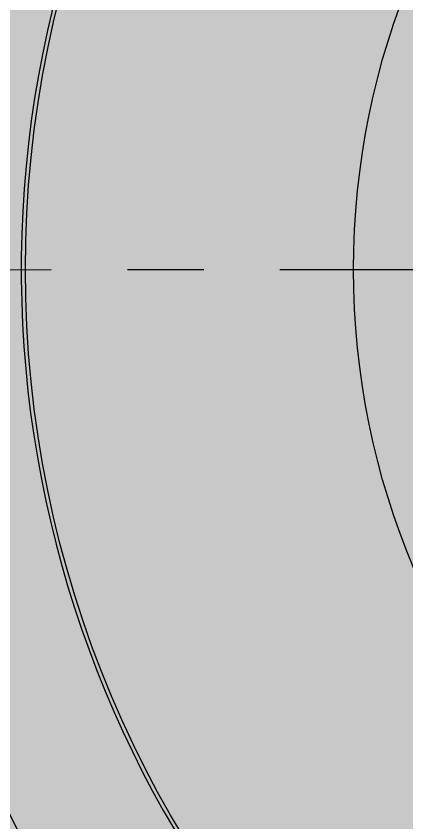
# Model space of a CAD drawing. Header units: millimetres. Extents: x 307301 to 459443, y -2888111 to -2805601.
# Drawn here: x 322175.06 to 322178.27, y -2809987.35 to -2809980.74 of the extents above; entities that cross this region are included whole.
import ezdxf

# ---------------------------------------------------------------- set-up
doc = ezdxf.new("R2010")
doc.units = ezdxf.units.MM
doc.header["$LTSCALE"] = 10
doc.header["$MEASUREMENT"] = 0
doc.linetypes.add('CENTER2', pattern=[1.125, 0.75, -0.125, 0.125, -0.125])
for name, color, linetype in [('$DDT_AUDIT_GENERATED_(15E)', 7, 'Continuous'), ('$DDT_AUDIT_GENERATED_(224)', 7, 'Continuous'), ('$DDT_AUDIT_GENERATED_(77)', 7, 'Continuous'), ('$DDT_AUDIT_GENERATED_(7E)', 7, 'Continuous'), ('BMA  furniture', 6, 'Continuous'), ('Default', 7, 'Continuous'), ('Furniture - Plan', 3, 'Continuous')]:
    doc.layers.add(name, color=color, linetype=linetype)

# ---------------------------------------------------------------- blocks, each defined once
blk = doc.blocks.new('TUFTUFTU')
at = {"layer": 'Furniture - Plan', "ltscale": 0.01}
h = blk.add_hatch(color=250, dxfattribs=at)
h.dxf.hatch_style = 1
h.set_gradient(color1=(51, 51, 51), color2=(105, 105, 105), one_color=1, tint=0.41, name='INVCYLINDER')
edge = h.paths.add_edge_path()
edge.add_arc((1413476.938, -245799), 296.526, 0, 360)
at = {"layer": '$DDT_AUDIT_GENERATED_(15E)', "color": 3, "linetype": 'Continuous'}
for radius in [295.946, 295.558]:
    blk.add_circle((1413476.938, -245799), radius, dxfattribs=at)
at = {"layer": '$DDT_AUDIT_GENERATED_(224)', "color": 3, "linetype": 'Continuous'}
for radius in [300, 296.526, 296.132]:
    blk.add_circle((1413476.938, -245799), radius, dxfattribs=at)
at = {"layer": '$DDT_AUDIT_GENERATED_(77)', "color": 6, "linetype": 'Continuous'}
for radius in [20.285, 17.962, 12.581]:
    blk.add_circle((1413476.938, -245799), radius, dxfattribs=at)
blk.add_arc((1413476.938, -245799), 18.03, 345.0261, 285.0261, dxfattribs=at)
at = {"layer": '$DDT_AUDIT_GENERATED_(7E)', "color": 6, "linetype": 'Continuous'}
for radius in [62.905, 61.937]:
    blk.add_circle((1413476.938, -245799), radius, dxfattribs=at)
blk.add_arc((1413476.938, -245799), 21.86, 14.5973, 45.4548, dxfattribs=at)
at = {"layer": 'Default', "color": 6, "linetype": 'CENTER2'}
blk.add_line((1413438.227, -245799.018), (1413515.649, -245798.982), dxfattribs=at)
blk = doc.blocks.new('SDTYTYT')
at = {"layer": 'Furniture - Plan', "color": 3, "xscale": 0.5000000000000486, "yscale": 0.5000000000000486, "zscale": 0.5000000000000486, "rotation": 180}
blk.add_blockref('TUFTUFTU', (925445.3989, -2867082.7135), dxfattribs=at)

msp = doc.modelspace()

# ---------------------------------------------------------------- block references
at = {"layer": 'BMA  furniture'}
msp.add_blockref('SDTYTYT', (103477.1924, -65799.6063), dxfattribs=at)

doc.saveas('drawing.dxf')
